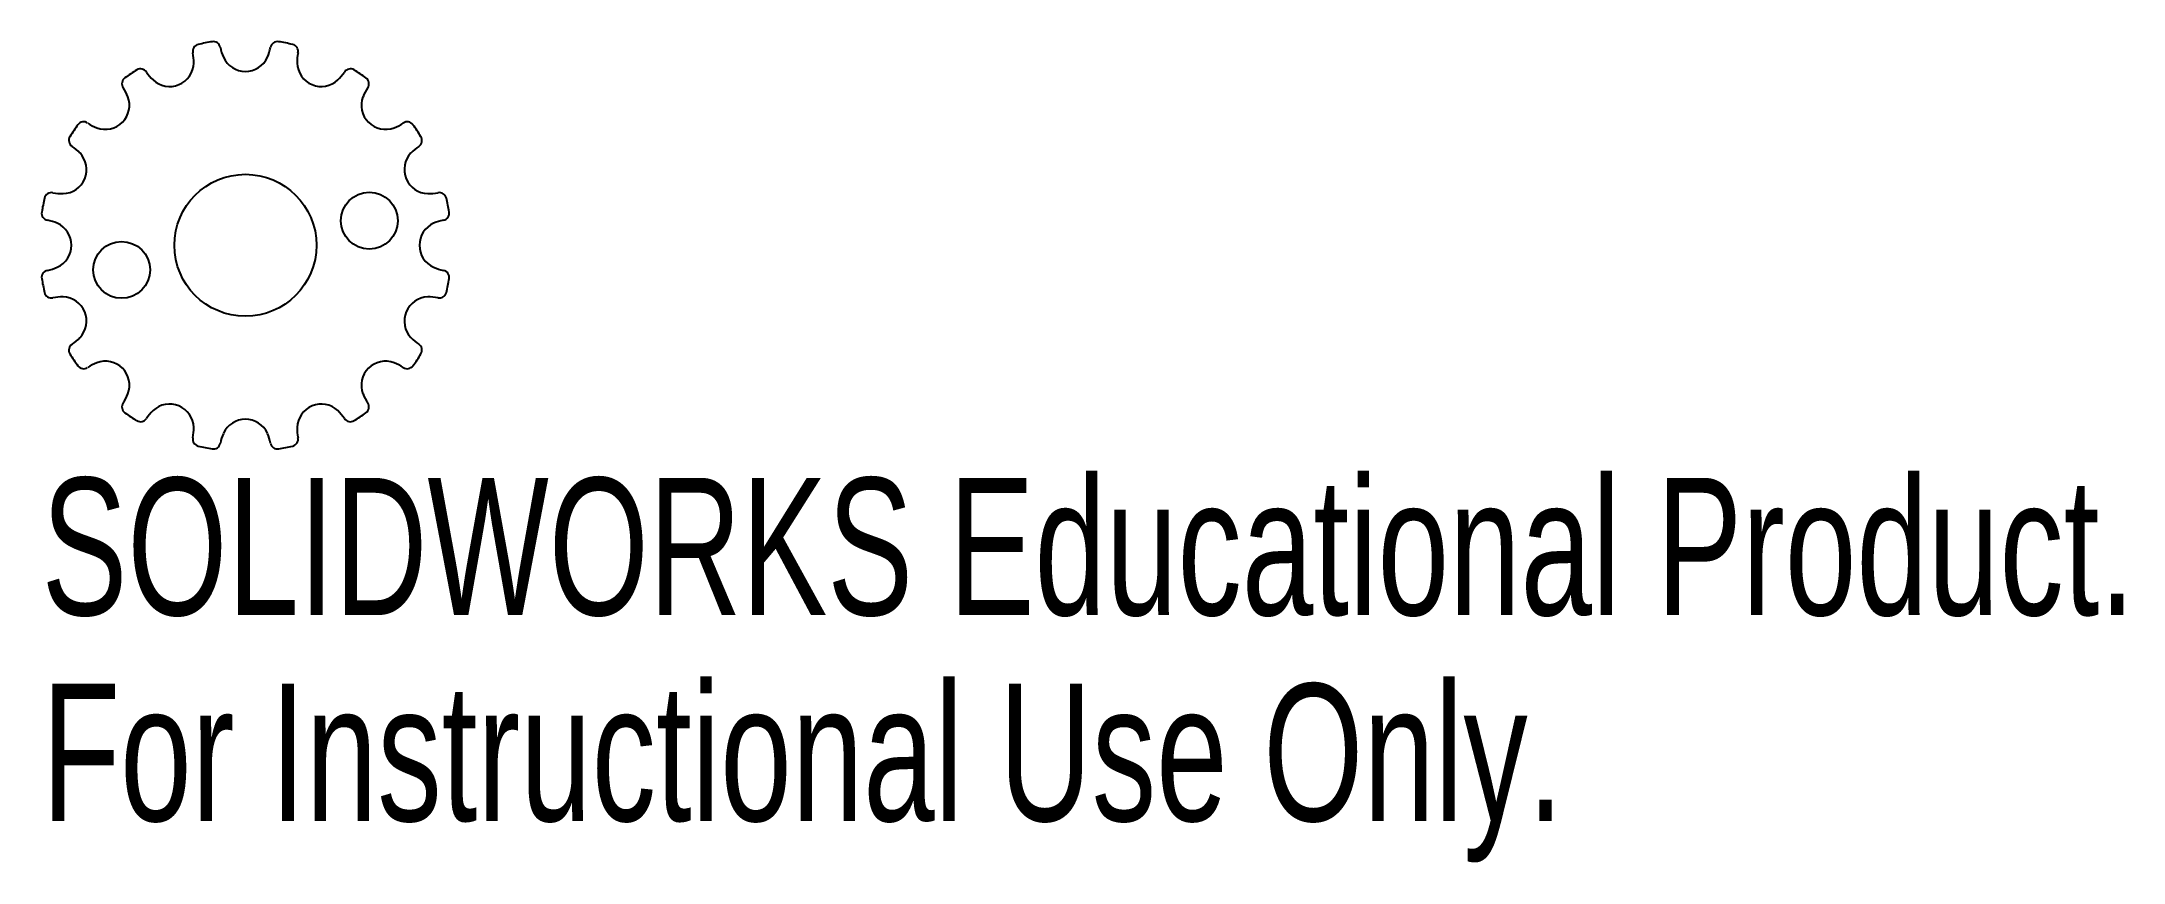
# Model space of a CAD drawing. Header units: inches. Extents: x -0.28 to 2.6, y -0.86 to 0.28.
import ezdxf

# ---------------------------------------------------------------- set-up
doc = ezdxf.new("R2010")
doc.units = ezdxf.units.IN
doc.header["$MEASUREMENT"] = 0
doc.styles.add('SLDTEXTSTYLE0', font='TXT', dxfattribs={"width": 0.7})

msp = doc.modelspace()

# ---------------------------------------------------------------- linework, layer by layer
at = {"color": 7, "linetype": 'Continuous', "lineweight": 25}
for centre, radius in [((0, 0), 0.0984), ((0.1716, 0.0341), 0.0394), ((-0.1716, -0.0341), 0.0394)]:
    msp.add_circle(centre, radius, dxfattribs=at)
for centre, radius, start, end in [((-0.0632, 0.2688), 0.00984, 103.2359, 191.8004), ((-0.1314, 0.2546), 0.0598, 358.0673, 11.8004), ((0, 0), 0.286, 99.2641, 103.2359), ((-0.0445, 0.2726), 0.00984, 10.6996, 99.2641), ((0.024, 0.2855), 0.0598, 190.6996, 204.4327), ((0, 0.2746), 0.0335, 204.4327, 335.5673), ((-0.024, 0.2855), 0.0598, 335.5673, 349.3004), ((0.0445, 0.2726), 0.00984, 80.7359, 169.3004), ((0, 0), 0.286, 76.7641, 80.7359), ((0.0632, 0.2688), 0.00984, 348.1996, 76.7641), ((0.1314, 0.2546), 0.0598, 168.1996, 181.9327), ((-0.1613, 0.2242), 0.00984, 125.7359, 214.3004), ((0, 0), 0.286, 121.7641, 125.7359), ((-0.1454, 0.2348), 0.00984, 33.1996, 121.7641), ((-0.0871, 0.273), 0.0598, 213.1996, 226.9327), ((-0.1051, 0.2537), 0.0335, 226.9327, 358.0673), ((0.1051, 0.2537), 0.0335, 181.9327, 313.0673), ((0.0871, 0.273), 0.0598, 313.0673, 326.8004), ((0.1454, 0.2348), 0.00984, 58.2359, 146.8004), ((0, 0), 0.286, 54.2641, 58.2359), ((0.1613, 0.2242), 0.00984, 325.6996, 54.2641), ((-0.1942, 0.1942), 0.0335, 249.4327, 20.5673), ((-0.2189, 0.1849), 0.0598, 20.5673, 34.3004), ((0.1942, 0.1942), 0.0335, 159.4327, 290.5673), ((0.2189, 0.1849), 0.0598, 145.6996, 159.4327), ((-0.2348, 0.1454), 0.00984, 148.2359, 236.8004), ((0, 0), 0.286, 144.2641, 148.2359), ((-0.2242, 0.1613), 0.00984, 55.6996, 144.2641), ((-0.1849, 0.2189), 0.0598, 235.6996, 249.4327), ((0.1849, 0.2189), 0.0598, 290.5673, 304.3004), ((0.2242, 0.1613), 0.00984, 35.7359, 124.3004), ((0, 0), 0.286, 31.7641, 35.7359), ((0.2348, 0.1454), 0.00984, 303.1996, 31.7641), ((-0.2537, 0.1051), 0.0335, 271.9327, 43.0673), ((-0.273, 0.0871), 0.0598, 43.0673, 56.8004), ((0.2537, 0.1051), 0.0335, 136.9327, 268.0673), ((0.273, 0.0871), 0.0598, 123.1996, 136.9327), ((0, 0), 0.286, 166.7641, 170.7359), ((-0.2688, 0.0632), 0.00984, 78.1996, 166.7641), ((-0.2546, 0.1314), 0.0598, 258.1996, 271.9327), ((0.2546, 0.1314), 0.0598, 268.0673, 281.8004), ((0.2688, 0.0632), 0.00984, 13.2359, 101.8004), ((0, 0), 0.286, 9.2641, 13.2359), ((-0.2726, 0.0445), 0.00984, 170.7359, 259.3004), ((-0.2855, -0.024), 0.0598, 65.5673, 79.3004), ((-0.2746, 0), 0.0335, 294.4327, 65.5673), ((0.2746, 0), 0.0335, 114.4327, 245.5673), ((0.2855, -0.024), 0.0598, 100.6996, 114.4327), ((0.2726, 0.0445), 0.00984, 280.6996, 9.2641), ((-0.2726, -0.0445), 0.00984, 100.6996, 189.2641), ((0, 0), 0.286, 189.2641, 193.2359), ((-0.2855, 0.024), 0.0598, 280.6996, 294.4327), ((0.2855, 0.024), 0.0598, 245.5673, 259.3004), ((0.2726, -0.0445), 0.00984, 350.7359, 79.3004), ((0, 0), 0.286, 346.7641, 350.7359), ((-0.2688, -0.0632), 0.00984, 193.2359, 281.8004), ((-0.2546, -0.1314), 0.0598, 88.0673, 101.8004), ((-0.2537, -0.1051), 0.0335, 316.9327, 88.0673), ((0.2537, -0.1051), 0.0335, 91.9327, 223.0673), ((0.2546, -0.1314), 0.0598, 78.1996, 91.9327), ((0.2688, -0.0632), 0.00984, 258.1996, 346.7641), ((-0.2348, -0.1454), 0.00984, 123.1996, 211.7641), ((-0.273, -0.0871), 0.0598, 303.1996, 316.9327), ((0.273, -0.0871), 0.0598, 223.0673, 236.8004), ((0.2348, -0.1454), 0.00984, 328.2359, 56.8004), ((0, 0), 0.286, 211.7641, 215.7359), ((-0.2242, -0.1613), 0.00984, 215.7359, 304.3004), ((-0.1849, -0.2189), 0.0598, 110.5673, 124.3004), ((-0.1942, -0.1942), 0.0335, 339.4327, 110.5673), ((0.1942, -0.1942), 0.0335, 69.4327, 200.5673), ((0.1849, -0.2189), 0.0598, 55.6996, 69.4327), ((0.2242, -0.1613), 0.00984, 235.6996, 324.2641), ((0, 0), 0.286, 324.2641, 328.2359), ((-0.1613, -0.2242), 0.00984, 145.6996, 234.2641), ((-0.2189, -0.1849), 0.0598, 325.6996, 339.4327), ((-0.0871, -0.273), 0.0598, 133.0673, 146.8004), ((-0.1051, -0.2537), 0.0335, 1.9327, 133.0673), ((0.1051, -0.2537), 0.0335, 46.9327, 178.0673), ((0.0871, -0.273), 0.0598, 33.1996, 46.9327), ((0.2189, -0.1849), 0.0598, 200.5673, 214.3004), ((0.1613, -0.2242), 0.00984, 305.7359, 34.3004), ((0, 0), 0.286, 234.2641, 238.2359), ((-0.1454, -0.2348), 0.00984, 238.2359, 326.8004), ((-0.1314, -0.2546), 0.0598, 348.1996, 1.9327), ((0, -0.2746), 0.0335, 24.4327, 155.5673), ((0.1314, -0.2546), 0.0598, 178.0673, 191.8004), ((0.1454, -0.2348), 0.00984, 213.1996, 301.7641), ((0, 0), 0.286, 301.7641, 305.7359), ((-0.0632, -0.2688), 0.00984, 168.1996, 256.7641), ((0, 0), 0.286, 256.7641, 260.7359), ((-0.0445, -0.2726), 0.00984, 260.7359, 349.3004), ((0.024, -0.2855), 0.0598, 155.5673, 169.3004), ((-0.024, -0.2855), 0.0598, 10.6996, 24.4327), ((0.0445, -0.2726), 0.00984, 190.6996, 279.2641), ((0, 0), 0.286, 279.2641, 283.2359), ((0.0632, -0.2688), 0.00984, 283.2359, 11.8004)]:
    msp.add_arc(centre, radius, start, end, dxfattribs=at)

# ---------------------------------------------------------------- texts
at = {"color": 7, "linetype": 'Continuous', "char_height": 0.1903, "attachment_point": 1, "style": 'SLDTEXTSTYLE0'}
for s, insert in [('SOLIDWORKS Educational Product.', (-0.2824, -0.3225)), ('For Instructional Use Only.', (-0.2824, -0.608))]:
    msp.add_mtext(s, dxfattribs=dict(at, insert=insert))

doc.saveas('drawing.dxf')
